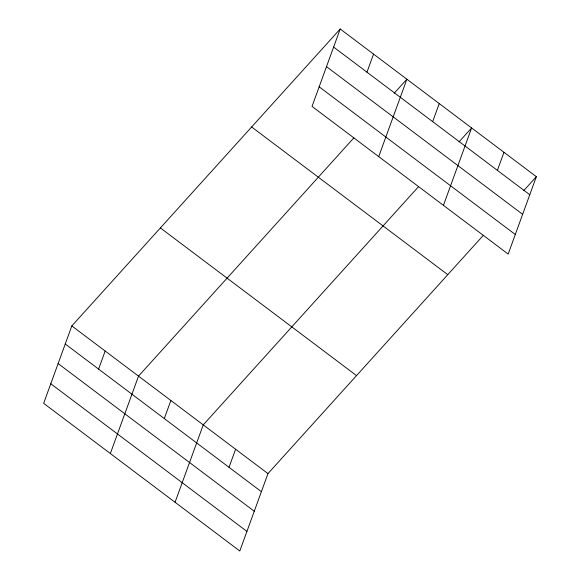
<?xml version="1.0" encoding="UTF-8"?>
<svg xmlns="http://www.w3.org/2000/svg" width="580" height="580" viewBox="0 0 580 580"><rect width="100%" height="100%" fill="white"/><g stroke="black" fill="none" stroke-linecap="round" stroke-linejoin="round"><path stroke-width="0.87" d="M340.199 29L312.033 106.401L508.167 254.076L536.341 176.675L340.199 29L71.833 325.924L43.66 403.325L239.801 551L267.967 473.599L483.321 235.335M98.6 369.098L105.176 351.031M110.345 453.538L138.518 376.137L353.873 137.866M164.307 418.572L170.882 400.497M175.073 502.265L203.246 424.864L418.601 186.6M366.966 72.174L373.542 54.107M229.027 467.306L235.611 449.232M378.718 156.607L406.892 79.206L394.24 93.206M432.673 121.648L439.248 103.574M443.439 205.342L471.613 127.941L458.961 141.94M497.401 170.382L503.976 152.308M523.689 190.675L536.341 176.675M333.623 47.074L529.765 194.742M326.496 66.649L522.638 214.325M319.16 86.819L515.294 234.494M251.64 126.984L447.774 274.659M160.392 227.94L356.533 375.615M71.833 325.924L267.967 473.599M65.257 343.998L261.392 491.673M58.131 363.573L254.265 511.248M50.786 383.75L246.928 531.418"/></g></svg>
